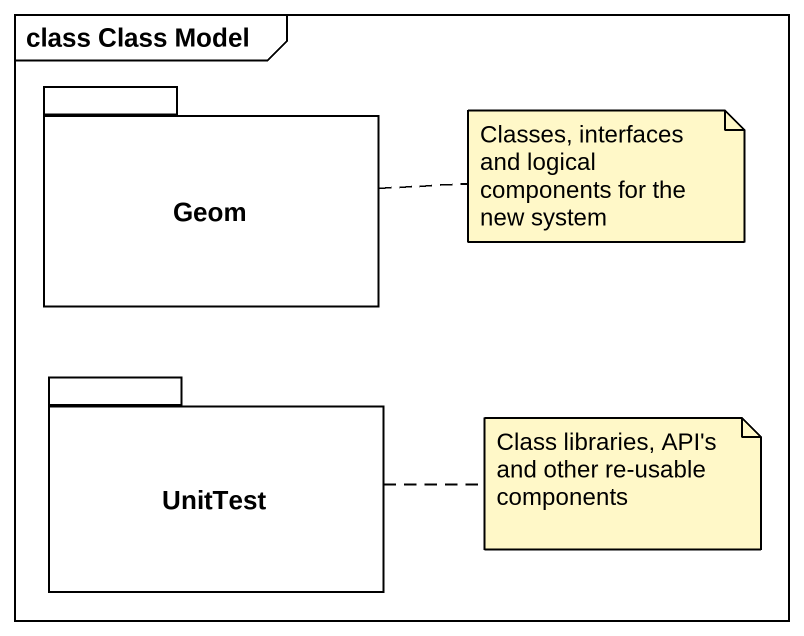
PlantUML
@startuml
mainframe class Class Model
package Geom {
}
package UnitTest {
}
note right of Geom : Classes, interfaces and logical components for the new system
note right of UnitTest : Class libraries, API's and other re-usable components
@enduml
